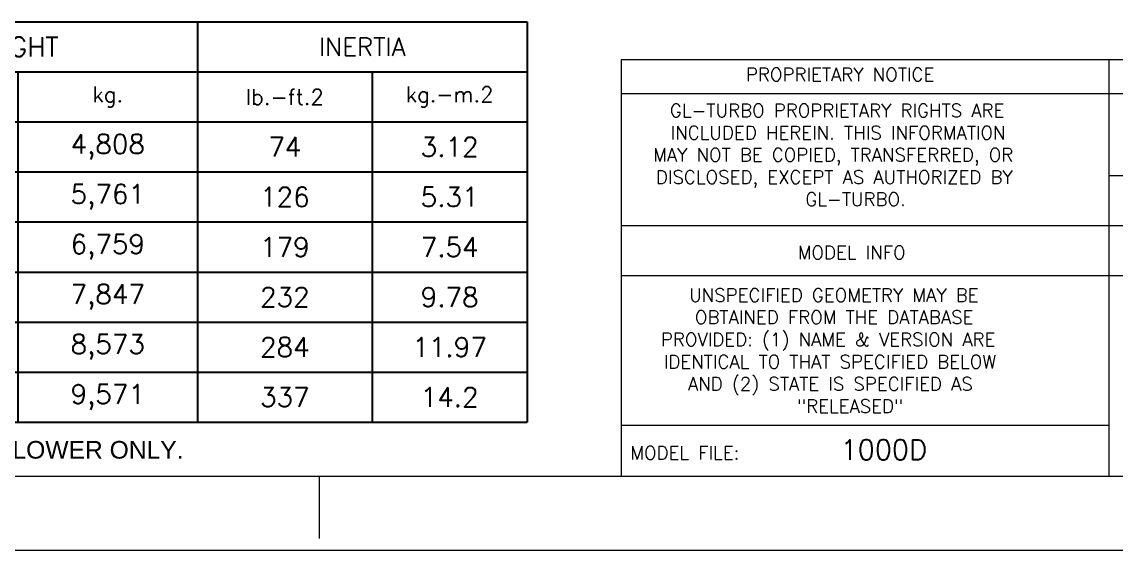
# Model space of a CAD drawing. Header units: inches. Extents: x 0 to 533, y 0 to 406.
# Drawn here: x 87.8 to 254.6, y 0 to 80.5 of the extents above; entities that cross this region are included whole.
import ezdxf
from ezdxf.enums import TextEntityAlignment as Align

# ---------------------------------------------------------------- set-up
doc = ezdxf.new("R2010")
doc.units = ezdxf.units.IN
doc.header["$MEASUREMENT"] = 0
doc.layers.add('Title Block', color=7, linetype='Continuous')
doc.styles.add('ACANSTS', font='romans.shx', dxfattribs={"height": 1})
doc.styles.add('Roman', font='romans')
doc.styles.get("Standard").update_dxf_attribs({"font": 'arial.ttf'})

# ---------------------------------------------------------------- blocks, each defined once
blk = doc.blocks.new('*T4')
at = {"layer": 'Title Block', "color": 0, "linetype": 'ByBlock', "lineweight": -2, "transparency": 16777216}
for p, q in [((0, 0), (139.05, 0)), ((0, 0), (0, -60.99)), ((32.6, 0), (32.6, -60.99)), ((88.81, 0), (88.81, -60.99)), ((139.05, 0), (139.05, -60.99)), ((0, -7.62), (139.05, -7.62)), ((61.45, -7.62), (61.45, -60.99)), ((115.42, -7.62), (115.42, -60.99)), ((0, -15.25), (139.05, -15.25)), ((0, -22.87), (139.05, -22.87)), ((0, -30.49), (139.05, -30.49)), ((0, -38.12), (139.05, -38.12)), ((0, -45.74), (139.05, -45.74)), ((0, -53.36), (139.05, -53.36)), ((0, -60.99), (139.05, -60.99))]:
    blk.add_line(p, q, dxfattribs=at)
at = {"layer": 'Title Block', "color": 0, "lineweight": 15, "transparency": 16777216, "attachment_point": 5, "style": 'Roman'}
for s, insert, char_height, width in [('WEIGHT', (60.71, -3.81), 2.94, 54.0854), ('INERTIA', (113.93, -3.81), 2.75, 48.1049), ('MODEL', (16.3, -11.44), 2.94, 30.4765), ('lb.', (47.03, -11.44), 2.94, 26.7191), ('kg.', (75.13, -11.44), 2.362, 25.2401), ('kg.-m.2', (127.23, -11.44), 2.362, 21.4981), ('lb.-ft.2', (102.12, -11.44), 2.362, 24.4806), ('LS24-1', (16.3, -19.06), 2.94, 30.4765), ('10,600', (47.03, -19.06), 2.94, 26.7191), ('4,808', (75.13, -19.06), 2.94, 25.2401), ('74', (102.12, -19.06), 2.94, 24.4806), ('3.12', (127.23, -19.06), 2.94, 21.4981), ('12,700', (47.03, -26.68), 2.94, 26.7191), ('5,761', (75.13, -26.68), 2.94, 25.2401), ('LS24-2', (16.3, -26.68), 2.94, 30.4765), ('126', (102.12, -26.68), 2.94, 24.4806), ('5.31', (127.23, -26.68), 2.94, 21.4981), ('LS24-3', (16.3, -34.31), 2.94, 30.4765), ('14,900', (47.03, -34.31), 2.94, 26.7191), ('6,759', (75.13, -34.31), 2.94, 25.2401), ('179', (102.12, -34.31), 2.94, 24.4806), ('7.54', (127.23, -34.31), 2.94, 21.4981), ('17,300', (47.03, -41.93), 2.94, 26.7191), ('7,847', (75.13, -41.93), 2.94, 25.2401), ('LS24-4', (16.3, -41.93), 2.94, 30.4765), ('232', (102.12, -41.93), 2.94, 24.4806), ('9.78', (127.23, -41.93), 2.94, 21.4981), ('LS24-5', (16.3, -49.55), 2.94, 30.4765), ('18,900', (47.03, -49.55), 2.94, 26.7191), ('8,573', (75.13, -49.55), 2.94, 25.2401), ('284', (102.12, -49.55), 2.94, 24.4806), ('11.97', (127.23, -49.55), 2.94, 21.4981), ('LS24-6', (16.3, -57.18), 2.94, 30.4765), ('21,100', (47.03, -57.18), 2.94, 26.7191), ('9,571', (75.13, -57.18), 2.94, 25.2401), ('337', (102.12, -57.18), 2.94, 24.4806), ('14.2', (127.23, -57.18), 2.94, 21.4981)]:
    blk.add_mtext(s, dxfattribs=dict(at, insert=insert, char_height=char_height, width=width))
blk = doc.blocks.new('LONE STAR BLOWER TITLE BLOCK (SIZE A)')
at = {"layer": 'Title Block', "lineweight": 15}
for p, q in [((23.125, 3.3125), (7.9451, 3.3125)), ((7.9451, 3.3125), (7.9451, 0.5)), ((23.125, 3.3125), (9.0934, 3.3125)), ((11.2399, 3.3125), (11.2399, 0.5)), ((13.4489, 3.0833), (7.9451, 3.0833)), ((17.3, 2.5291), (11.2399, 2.5291)), ((17.3, 2.1916), (7.9451, 2.1916)), ((17.3, 1.8541), (7.9451, 1.8541)), ((11.2399, 0.8416), (7.9451, 0.8416)), ((0.5, 0.5), (23.125, 0.5)), ((5.9062, 0.0781), (5.9062, 0.5)), ((0, 0), (23.625, 0))]:
    blk.add_line(p, q, dxfattribs=at)
at = {"layer": 'Title Block', "lineweight": 15, "char_height": 0.09, "attachment_point": 1, "style": 'Roman'}
for s, width, insert in [('PROPRIETARY NOTICE', 1.446871, (8.7881, 3.2585)), ('\\pi0.13358;GL-TURBO PROPRIETARY RIGHTS ARE \\P\\pi0.13786;INCLUDED HEREIN. THIS INFORMATION \\P\\pi0.02001;MAY NOT BE COPIED, TRANSFERRED, OR \\P\\pi0.03929;DISCLOSED, EXCEPT AS AUTHORIZED BY \\P\\pi1.04858;GL-TURBO.', 2.821441, (8.1406, 3.0158)), ('MODEL INFO', 1.446871, (9.138, 2.0557)), ('\\pi0.33011;UNSPECIFIED GEOMETRY MAY BE \\P\\pi0.36868;OBTAINED FROM THE DATABASE \\P\\pi0.1394;PROVIDED: (1) NAME & VERSION ARE \\P\\pi0.15868;IDENTICAL TO THAT SPECIFIED BELOW \\P\\pi0.32154;AND (2) STATE IS SPECIFIED AS \\P\\pi1.05868;"RELEASED"', 2.871652, (8.0742, 1.7682)), ('MODEL FILE:', 1.446871, (8.0065, 0.702))]:
    blk.add_mtext_dynamic_manual_height_columns(s, width=width, gutter_width=1.25, heights=[0], dxfattribs=dict(at, insert=insert))
at = {"layer": 'Title Block', "lineweight": 15, "style": 'ACANSTS'}
for tag, p, height in [('DRAWN_BY', (14.3692, 2.2855), 0.135), ('DRAWN_DATE', (15.5145, 2.2938), 0.135), ('DRAWING_SUBTITLE', (17.5134, 1.9768), 0.2025), ('CHECKED_BY', (14.3914, 1.9397), 0.135), ('CHECK_DATE', (15.4958, 1.9404), 0.135), ('ENGINEER', (14.3854, 1.6081), 0.135), ('ENG_DATE', (15.4868, 1.6029), 0.135), ('DRAWING_SUBTITLE', (17.5109, 1.5494), 0.2025), ('MANUFACTURING', (14.3811, 1.2706), 0.135), ('MFG_DATE', (15.4879, 1.2695), 0.135), ('CONTROL', (14.3811, 0.9331), 0.135), ('CONTROL_DATE', (15.4879, 0.932), 0.135), ('CAGE_CODE', (17.7275, 0.9163), 0.135), ('MODEL_FILE_NAME', (8.2952, 0.6111), 0.135), ('APPROVED_BY', (14.3698, 0.5685), 0.135), ('APPROVAL_DATE', (15.4796, 0.5615), 0.135)]:
    blk.add_attdef(tag, p, '', height=height, dxfattribs=at)
at = {"layer": 'Title Block', "lineweight": 15, "style": 'Roman', "flags": 8}
for tag, height, p in [('DWG_NUMBER', 0.2812, (18.9096, 1.1474)), ('SCALE', 0.135, (17.9035, 0.7041)), ('SHEETNUMBER', 0.135, (21.2556, 0.7041)), ('TOTA_SHEETS', 0.135, (21.8939, 0.7016))]:
    blk.add_attdef(tag, text='', height=height, dxfattribs=at).set_placement(p, align=Align.TOP_LEFT)
at = {"layer": 'Title Block', "lineweight": 15, "style": 'ACANSTS'}
blk.add_attdef('REVISION', text='', height=0.135, dxfattribs=at).set_placement((22.8495, 0.8933), align=Align.CENTER)

msp = doc.modelspace()

# ---------------------------------------------------------------- block references
ref = msp.add_blockref('LONE STAR BLOWER TITLE BLOCK (SIZE A)', (-0.026, -0.008), dxfattribs=dict(xscale=22.55296165068907, yscale=22.55296165068907, zscale=22.55296165068907))
ref.add_attrib('MODEL_FILE_NAME', '1000D', (212.586, 13.774), dxfattribs={"layer": 'Title Block', "lineweight": 15, "height": 3.0446, "style": 'ACANSTS'})
msp.add_blockref('*T4', (25.785, 80.493))

# ---------------------------------------------------------------- texts
at = {"lineweight": 15, "insert": (28.188, 16.625), "char_height": 2.688, "attachment_point": 1}
msp.add_mtext_dynamic_manual_height_columns('* APPROXIMATE WEIGHT FOR BLOWER ONLY.', width=132.13105, gutter_width=1, heights=[0], dxfattribs=at)

doc.saveas('drawing.dxf')
